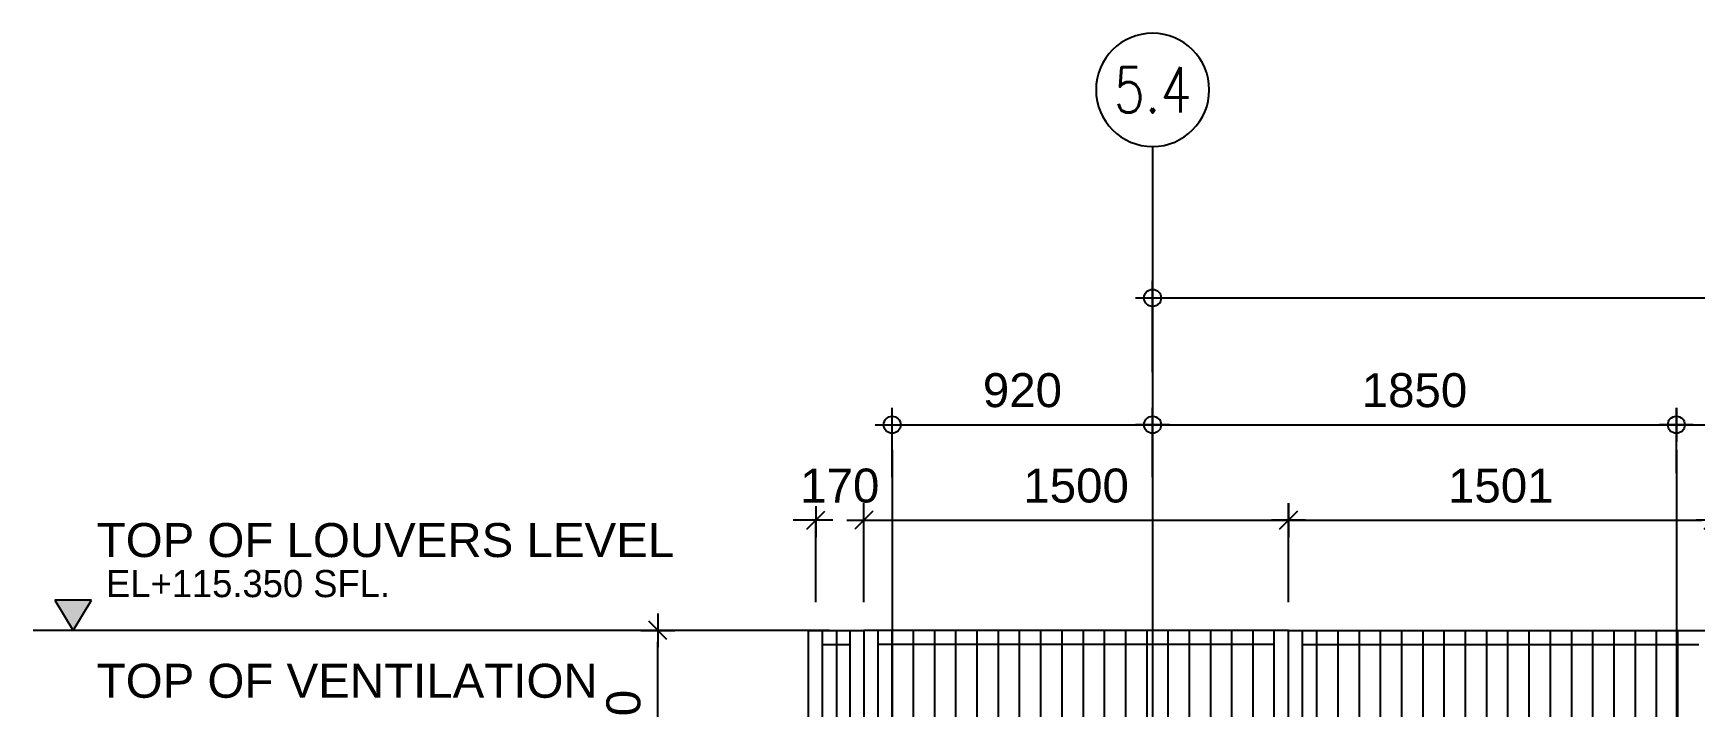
# Model space of a CAD drawing. Header units: millimetres. Extents: x 663313 to 1226001, y 1431724 to 1620898.
# Drawn here: x 1031948 to 1037817, y 1522685 to 1525064 of the extents above; entities that cross this region are included whole.
import ezdxf
from ezdxf.enums import TextEntityAlignment as Align

# ---------------------------------------------------------------- set-up
doc = ezdxf.new("R2010")
doc.units = ezdxf.units.MM
doc.linetypes.add('Grid Line', pattern=[22.225, 12.7, -3.175, 3.175, -3.175])
doc.layers.get('Defpoints').update_dxf_attribs({"color": 140})
doc.layers.add('000 - 0_HIDE_OBJ_FRAMING_DEF_SUB', color=1, linetype='Continuous', plot=False)
doc.layers.add('A-GENM', color=29, linetype='Continuous', lineweight=9)
doc.layers.add('DIM', color=1, linetype='Continuous')
doc.styles.add('ANGSANA', font='angsana.shx', dxfattribs={"width": 0.9})
doc.styles.add('Arial', font='arial.ttf')
doc.styles.add('CKST2', font='romans.shx', dxfattribs={"width": 0.8, "height": 4})
doc.dimstyles.new('Dim - 40 - Cen', dxfattribs={"dimscale": 0.04, "dimtxt": 3, "dimasz": 1, "dimexe": 0, "dimexo": 2.5, "dimgap": 1.5, "dimtad": 1, "dimdec": 0, "dimlfac": 1000, "dimzin": 1, "dimdsep": 46, "dimtxsty": 'Arial', "dimblk": 'CEN1', "dimcen": 0.09, "dimclrd": 1, "dimclre": 49, "dimclrt": 3, "dimadec": 0, "dimazin": 0, "dimtfac": 1, "dimtdec": 0, "dimtix": 1, "dimtofl": 0, "dimtmove": 2, "dimatfit": 3, "dimfxl": 1, "dimtfill": 1, "dimtfillclr": 256, "dimtolj": 1, "dimtzin": 0, "dimarcsym": 0})
doc.dimstyles.new('Dim - 40 - End', dxfattribs={"dimscale": 0.04, "dimtxt": 3, "dimasz": 1, "dimexe": 0, "dimexo": 2.5, "dimgap": 1.5, "dimtad": 1, "dimdec": 0, "dimlfac": 1000, "dimzin": 1, "dimdsep": 46, "dimtxsty": 'Arial', "dimblk": 'END', "dimcen": 0.09, "dimclrd": 1, "dimclre": 49, "dimclrt": 3, "dimadec": 0, "dimazin": 0, "dimtfac": 1, "dimtdec": 0, "dimtix": 1, "dimtofl": 0, "dimtmove": 2, "dimatfit": 3, "dimfxl": 1, "dimtfill": 1, "dimtfillclr": 256, "dimtolj": 1, "dimtzin": 0, "dimarcsym": 0})

# ---------------------------------------------------------------- blocks, each defined once
blk = doc.blocks.new('grid2')
at = {"layer": '000 - 0_HIDE_OBJ_FRAMING_DEF_SUB'}
blk.add_line((0, -4.87), (0, 0), dxfattribs=at)
blk.add_circle((0, -9.87), 5, dxfattribs=at)
at = {"layer": '000 - 0_HIDE_OBJ_FRAMING_DEF_SUB', "style": 'CKST2', "width": 0.8}
blk.add_attdef('00', text='', height=4, dxfattribs=at).set_placement((0, -9.87), align=Align.MIDDLE_CENTER)
blk = doc.blocks.new('GM_Louver Grill Vertical Z1 - Z Profile-20899003-ENT 4 ELE-2 sheet')
at = {"layer": '000 - 0_HIDE_OBJ_FRAMING_DEF_SUB'}
blk.add_line((-150989.205017, 106810), (-150989.205017, 115350), dxfattribs=at)
blk = doc.blocks.new('5')
at = {"layer": '000 - 0_HIDE_OBJ_FRAMING_DEF_SUB'}
for p, q in [((1839303.9, 106810), (1839303.9, 115350)), ((1839399.6, 115350), (1839399.6, 106810)), ((1839499.6, 115350), (1839499.6, 106810)), ((1840899.6, 106810), (1840899.6, 115350)), ((1840999.6, 106810), (1840999.6, 115350)), ((1839303.9, 115300), (1839399.6, 115300)), ((1840899.6, 115300), (1839499.6, 115300)), ((1840999.6, 115300), (1842399.6, 115300))]:
    blk.add_line(p, q, dxfattribs=at)
for points in [[(1839253.9, 115350), (1839449.6, 115350), (1839449.6, 106810), (1839253.9, 106810)], [(1840949.6, 115350), (1839449.6, 115350), (1839449.6, 106810), (1840949.6, 106810)], [(1840949.6, 115350), (1842449.6, 115350), (1842449.6, 106810), (1840949.6, 106810)]]:
    blk.add_lwpolyline(points, close=True, dxfattribs=at)
at = {"layer": 'A-GENM'}
for p in [(1990343.1, 0), (1990539.3, 0), (1990614.3, 0), (1990689.3, 0), (1990764.3, 0), (1990839.3, 0), (1990914.3, 0), (1990989.3, 0), (1991064.3, 0), (1991139.3, 0), (1991214.3, 0), (1991289.3, 0), (1991364.3, 0), (1991439.3, 0), (1991514.3, 0), (1991589.3, 0), (1991664.3, 0), (1991739.3, 0), (1991814.3, 0), (1992039.3, 0), (1992114.3, 0), (1992189.3, 0), (1992264.3, 0), (1992339.3, 0), (1992414.3, 0), (1992489.3, 0), (1992564.3, 0), (1992639.3, 0), (1992714.3, 0), (1992789.3, 0), (1992864.3, 0), (1992939.3, 0), (1993014.3, 0), (1993089.3, 0), (1993164.3, 0), (1993239.3, 0), (1993314.3, 0)]:
    blk.add_blockref('GM_Louver Grill Vertical Z1 - Z Profile-20899003-ENT 4 ELE-2 sheet', p, dxfattribs=at)
blk = doc.blocks.new('END')
at = {"color": 1}
for p, q in [((0, 1.5), (0, -1.5)), ((1.5, 0), (-1.5, 0))]:
    blk.add_line(p, q, dxfattribs=at)
at = {"color": 3}
blk.add_line((-0.8, -0.8), (0.8, 0.8), dxfattribs=at)
blk = doc.blocks.new('*D5078')
at = {"layer": '000 - 0_HIDE_OBJ_FRAMING_DEF_SUB', "color": 49, "lineweight": -2, "transparency": 16777216}
for p, q in [((2.343, 9), (2.2067, 9)), ((2.4403, 8.3), (2.2067, 8.3))]:
    blk.add_line(p, q, dxfattribs=at)
at = {"layer": '000 - 0_HIDE_OBJ_FRAMING_DEF_SUB', "color": 1, "lineweight": -2, "transparency": 16777216}
blk.add_line((2.2067, 8.34), (2.2067, 8.96), dxfattribs=at)
at = {"layer": 'Defpoints', "color": 0, "transparency": 16777216}
for p in [(2.2067, 9), (2.443, 9), (2.5403, 8.3)]:
    blk.add_point(p, dxfattribs=at)
at = {"layer": '000 - 0_HIDE_OBJ_FRAMING_DEF_SUB', "color": 1, "lineweight": -2, "transparency": 16777216, "xscale": 0.04, "yscale": 0.04, "zscale": 0.04}
for p, rotation in [((2.2067, 9), 90), ((2.2067, 8.3), 270)]:
    blk.add_blockref('END', p, dxfattribs=dict(at, rotation=rotation))
at = {"layer": '000 - 0_HIDE_OBJ_FRAMING_DEF_SUB', "color": 3, "transparency": 16777216, "insert": (2.0854, 8.65), "char_height": 0.12, "attachment_point": 5, "rotation": 90, "style": 'Arial', "bg_fill": 3, "box_fill_scale": 1.1, "bg_fill_color": 256, "bg_fill_true_color": 13158600, "bg_fill_transparency": 0}
blk.add_mtext('\\A1;700', dxfattribs=at)
blk = doc.blocks.new('LEV-SEC')
at = {"layer": '000 - 0_HIDE_OBJ_FRAMING_DEF_SUB'}
blk.add_hatch(color=256, dxfattribs=at).paths.add_polyline_path([(-1.62, 2.67), (0, 0), (1.62, 2.67)])
for p, q in [((-1.62, 2.67), (0, 0)), ((1.62, 2.67), (-1.62, 2.67)), ((0, 0), (1.62, 2.67)), ((1.62, 0), (-1.62, 0))]:
    blk.add_line(p, q, dxfattribs=at)
at = {"layer": '000 - 0_HIDE_OBJ_FRAMING_DEF_SUB', "style": 'ANGSANA'}
blk.add_attdef('ELEVATION', text='', height=2.4, dxfattribs=at).set_placement((2.91, 2.21), align=Align.BOTTOM_LEFT)
blk = doc.blocks.new('CEN1')
at = {"color": 1}
for p, q in [((0, 1.5), (0, -1.5)), ((1.5, 0), (-1.5, 0))]:
    blk.add_line(p, q, dxfattribs=at)
at = {"color": 3}
blk.add_circle((0, 0), 0.75, dxfattribs=at)
blk = doc.blocks.new('*D5082')
at = {"layer": '000 - 0_HIDE_OBJ_FRAMING_DEF_SUB', "color": 49, "lineweight": -2, "transparency": 16777216}
for p, q in [((3.9543, 9.9124), (3.9543, 10.174)), ((15.0543, 9.9124), (15.0543, 10.174))]:
    blk.add_line(p, q, dxfattribs=at)
at = {"layer": '000 - 0_HIDE_OBJ_FRAMING_DEF_SUB', "color": 1, "lineweight": -2, "transparency": 16777216}
blk.add_line((3.9943, 10.174), (15.0143, 10.174), dxfattribs=at)
at = {"layer": 'Defpoints', "color": 0, "transparency": 16777216}
for p in [(15.0543, 10.174), (3.9543, 9.8124), (15.0543, 9.8124)]:
    blk.add_point(p, dxfattribs=at)
at = {"layer": '000 - 0_HIDE_OBJ_FRAMING_DEF_SUB', "color": 1, "lineweight": -2, "transparency": 16777216, "xscale": 0.04, "yscale": 0.04, "zscale": 0.04, "rotation": 180}
blk.add_blockref('CEN1', (3.9543, 10.174), dxfattribs=at)
at = {"layer": '000 - 0_HIDE_OBJ_FRAMING_DEF_SUB', "color": 1, "lineweight": -2, "transparency": 16777216, "xscale": 0.04, "yscale": 0.04, "zscale": 0.04}
blk.add_blockref('CEN1', (15.0543, 10.174), dxfattribs=at)
at = {"layer": '000 - 0_HIDE_OBJ_FRAMING_DEF_SUB', "color": 3, "transparency": 16777216, "insert": (9.5043, 10.2952), "char_height": 0.12, "attachment_point": 5, "style": 'Arial', "bg_fill": 3, "box_fill_scale": 1.1, "bg_fill_color": 256, "bg_fill_true_color": 13158600, "bg_fill_transparency": 0}
blk.add_mtext('\\A1;11100', dxfattribs=at)
blk = doc.blocks.new('*D5084')
at = {"layer": '000 - 0_HIDE_OBJ_FRAMING_DEF_SUB', "color": 49, "lineweight": -2, "transparency": 16777216}
for p, q in [((3.0343, 9.5415), (3.0343, 9.7262)), ((3.9543, 9.5415), (3.9543, 9.7262))]:
    blk.add_line(p, q, dxfattribs=at)
at = {"layer": '000 - 0_HIDE_OBJ_FRAMING_DEF_SUB', "color": 1, "lineweight": -2, "transparency": 16777216}
blk.add_line((3.0743, 9.7262), (3.9143, 9.7262), dxfattribs=at)
at = {"layer": 'Defpoints', "color": 0, "transparency": 16777216}
for p in [(3.9543, 9.7262), (3.0343, 9.4415), (3.9543, 9.4415)]:
    blk.add_point(p, dxfattribs=at)
at = {"layer": '000 - 0_HIDE_OBJ_FRAMING_DEF_SUB', "color": 1, "lineweight": -2, "transparency": 16777216, "xscale": 0.04, "yscale": 0.04, "zscale": 0.04, "rotation": 180}
blk.add_blockref('CEN1', (3.0343, 9.7262), dxfattribs=at)
at = {"layer": '000 - 0_HIDE_OBJ_FRAMING_DEF_SUB', "color": 1, "lineweight": -2, "transparency": 16777216, "xscale": 0.04, "yscale": 0.04, "zscale": 0.04}
blk.add_blockref('CEN1', (3.9543, 9.7262), dxfattribs=at)
at = {"layer": '000 - 0_HIDE_OBJ_FRAMING_DEF_SUB', "color": 3, "transparency": 16777216, "insert": (3.4943, 9.8475), "char_height": 0.12, "attachment_point": 5, "style": 'Arial', "bg_fill": 3, "box_fill_scale": 1.1, "bg_fill_color": 256, "bg_fill_true_color": 13158600, "bg_fill_transparency": 0}
blk.add_mtext('\\A1;920', dxfattribs=at)
blk = doc.blocks.new('*D5085')
at = {"layer": '000 - 0_HIDE_OBJ_FRAMING_DEF_SUB', "color": 49, "lineweight": -2, "transparency": 16777216}
for p, q in [((3.9543, 9.5415), (3.9543, 9.7262)), ((5.8043, 9.5547), (5.8043, 9.7262))]:
    blk.add_line(p, q, dxfattribs=at)
at = {"layer": '000 - 0_HIDE_OBJ_FRAMING_DEF_SUB', "color": 1, "lineweight": -2, "transparency": 16777216}
blk.add_line((3.9943, 9.7262), (5.7643, 9.7262), dxfattribs=at)
at = {"layer": 'Defpoints', "color": 0, "transparency": 16777216}
for p in [(5.8043, 9.7262), (5.8043, 9.4547), (3.9543, 9.4415)]:
    blk.add_point(p, dxfattribs=at)
at = {"layer": '000 - 0_HIDE_OBJ_FRAMING_DEF_SUB', "color": 1, "lineweight": -2, "transparency": 16777216, "xscale": 0.04, "yscale": 0.04, "zscale": 0.04, "rotation": 180}
blk.add_blockref('CEN1', (3.9543, 9.7262), dxfattribs=at)
at = {"layer": '000 - 0_HIDE_OBJ_FRAMING_DEF_SUB', "color": 1, "lineweight": -2, "transparency": 16777216, "xscale": 0.04, "yscale": 0.04, "zscale": 0.04}
blk.add_blockref('CEN1', (5.8043, 9.7262), dxfattribs=at)
at = {"layer": '000 - 0_HIDE_OBJ_FRAMING_DEF_SUB', "color": 3, "transparency": 16777216, "insert": (4.8793, 9.8475), "char_height": 0.12, "attachment_point": 5, "style": 'Arial', "bg_fill": 3, "box_fill_scale": 1.1, "bg_fill_color": 256, "bg_fill_true_color": 13158600, "bg_fill_transparency": 0}
blk.add_mtext('\\A1;1850', dxfattribs=at)
blk = doc.blocks.new('*D5086')
at = {"layer": '000 - 0_HIDE_OBJ_FRAMING_DEF_SUB', "color": 49, "lineweight": -2, "transparency": 16777216}
for p, q in [((5.8043, 9.5547), (5.8043, 9.7262)), ((8.5543, 9.5598), (8.5543, 9.7262))]:
    blk.add_line(p, q, dxfattribs=at)
at = {"layer": '000 - 0_HIDE_OBJ_FRAMING_DEF_SUB', "color": 1, "lineweight": -2, "transparency": 16777216}
blk.add_line((5.8443, 9.7262), (8.5143, 9.7262), dxfattribs=at)
at = {"layer": 'Defpoints', "color": 0, "transparency": 16777216}
for p in [(8.5543, 9.7262), (5.8043, 9.4547), (8.5543, 9.4598)]:
    blk.add_point(p, dxfattribs=at)
at = {"layer": '000 - 0_HIDE_OBJ_FRAMING_DEF_SUB', "color": 1, "lineweight": -2, "transparency": 16777216, "xscale": 0.04, "yscale": 0.04, "zscale": 0.04, "rotation": 180}
blk.add_blockref('CEN1', (5.8043, 9.7262), dxfattribs=at)
at = {"layer": '000 - 0_HIDE_OBJ_FRAMING_DEF_SUB', "color": 1, "lineweight": -2, "transparency": 16777216, "xscale": 0.04, "yscale": 0.04, "zscale": 0.04}
blk.add_blockref('CEN1', (8.5543, 9.7262), dxfattribs=at)
at = {"layer": '000 - 0_HIDE_OBJ_FRAMING_DEF_SUB', "color": 3, "transparency": 16777216, "insert": (7.1793, 9.8475), "char_height": 0.12, "attachment_point": 5, "style": 'Arial', "bg_fill": 3, "box_fill_scale": 1.1, "bg_fill_color": 256, "bg_fill_true_color": 13158600, "bg_fill_transparency": 0}
blk.add_mtext('\\A1;2750', dxfattribs=at)
blk = doc.blocks.new('*D5109')
at = {"layer": '000 - 0_HIDE_OBJ_FRAMING_DEF_SUB', "color": 1, "lineweight": -2, "transparency": 16777216}
for p, q in [((2.7243, 9.3893), (2.6843, 9.3893)), ((2.974, 9.3893), (3.014, 9.3893))]:
    blk.add_line(p, q, dxfattribs=at)
at = {"layer": '000 - 0_HIDE_OBJ_FRAMING_DEF_SUB', "color": 49, "lineweight": -2, "transparency": 16777216}
for p, q in [((2.7643, 9.1), (2.7643, 9.3893)), ((2.934, 9.1), (2.934, 9.3893))]:
    blk.add_line(p, q, dxfattribs=at)
at = {"layer": 'Defpoints', "color": 0, "transparency": 16777216}
for p in [(2.934, 9.3893), (2.7643, 9), (2.934, 9)]:
    blk.add_point(p, dxfattribs=at)
at = {"layer": '000 - 0_HIDE_OBJ_FRAMING_DEF_SUB', "color": 1, "lineweight": -2, "transparency": 16777216, "xscale": 0.04, "yscale": 0.04, "zscale": 0.04}
blk.add_blockref('END', (2.7643, 9.3893), dxfattribs=at)
at = {"layer": '000 - 0_HIDE_OBJ_FRAMING_DEF_SUB', "color": 1, "lineweight": -2, "transparency": 16777216, "xscale": 0.04, "yscale": 0.04, "zscale": 0.04, "rotation": 180}
blk.add_blockref('END', (2.934, 9.3893), dxfattribs=at)
at = {"layer": '000 - 0_HIDE_OBJ_FRAMING_DEF_SUB', "color": 3, "transparency": 16777216, "insert": (2.8492, 9.5106), "char_height": 0.12, "attachment_point": 5, "style": 'Arial', "bg_fill": 3, "box_fill_scale": 1.1, "bg_fill_color": 256, "bg_fill_true_color": 13158600, "bg_fill_transparency": 0}
blk.add_mtext('\\A1;170', dxfattribs=at)
blk = doc.blocks.new('*D5110')
at = {"layer": '000 - 0_HIDE_OBJ_FRAMING_DEF_SUB', "color": 49, "lineweight": -2, "transparency": 16777216}
for p, q in [((2.934, 9.1), (2.934, 9.3893)), ((4.434, 9.1), (4.434, 9.3893))]:
    blk.add_line(p, q, dxfattribs=at)
at = {"layer": '000 - 0_HIDE_OBJ_FRAMING_DEF_SUB', "color": 1, "lineweight": -2, "transparency": 16777216}
blk.add_line((2.974, 9.3893), (4.394, 9.3893), dxfattribs=at)
at = {"layer": 'Defpoints', "color": 0, "transparency": 16777216}
for p in [(4.434, 9.3893), (2.934, 9), (4.434, 9)]:
    blk.add_point(p, dxfattribs=at)
at = {"layer": '000 - 0_HIDE_OBJ_FRAMING_DEF_SUB', "color": 1, "lineweight": -2, "transparency": 16777216, "xscale": 0.04, "yscale": 0.04, "zscale": 0.04, "rotation": 180}
blk.add_blockref('END', (2.934, 9.3893), dxfattribs=at)
at = {"layer": '000 - 0_HIDE_OBJ_FRAMING_DEF_SUB', "color": 1, "lineweight": -2, "transparency": 16777216, "xscale": 0.04, "yscale": 0.04, "zscale": 0.04}
blk.add_blockref('END', (4.434, 9.3893), dxfattribs=at)
at = {"layer": '000 - 0_HIDE_OBJ_FRAMING_DEF_SUB', "color": 3, "transparency": 16777216, "insert": (3.684, 9.5106), "char_height": 0.12, "attachment_point": 5, "style": 'Arial', "bg_fill": 3, "box_fill_scale": 1.1, "bg_fill_color": 256, "bg_fill_true_color": 13158600, "bg_fill_transparency": 0}
blk.add_mtext('\\A1;1500', dxfattribs=at)
blk = doc.blocks.new('*D5111')
at = {"layer": '000 - 0_HIDE_OBJ_FRAMING_DEF_SUB', "color": 49, "lineweight": -2, "transparency": 16777216}
for p, q in [((4.434, 9.1), (4.434, 9.3893)), ((5.9345, 9.1), (5.9345, 9.3893))]:
    blk.add_line(p, q, dxfattribs=at)
at = {"layer": '000 - 0_HIDE_OBJ_FRAMING_DEF_SUB', "color": 1, "lineweight": -2, "transparency": 16777216}
blk.add_line((4.474, 9.3893), (5.8945, 9.3893), dxfattribs=at)
at = {"layer": 'Defpoints', "color": 0, "transparency": 16777216}
for p in [(5.9345, 9.3893), (4.434, 9), (5.9345, 9)]:
    blk.add_point(p, dxfattribs=at)
at = {"layer": '000 - 0_HIDE_OBJ_FRAMING_DEF_SUB', "color": 1, "lineweight": -2, "transparency": 16777216, "xscale": 0.04, "yscale": 0.04, "zscale": 0.04, "rotation": 180}
blk.add_blockref('END', (4.434, 9.3893), dxfattribs=at)
at = {"layer": '000 - 0_HIDE_OBJ_FRAMING_DEF_SUB', "color": 1, "lineweight": -2, "transparency": 16777216, "xscale": 0.04, "yscale": 0.04, "zscale": 0.04}
blk.add_blockref('END', (5.9345, 9.3893), dxfattribs=at)
at = {"layer": '000 - 0_HIDE_OBJ_FRAMING_DEF_SUB', "color": 3, "transparency": 16777216, "insert": (5.1843, 9.5106), "char_height": 0.12, "attachment_point": 5, "style": 'Arial', "bg_fill": 3, "box_fill_scale": 1.1, "bg_fill_color": 256, "bg_fill_true_color": 13158600, "bg_fill_transparency": 0}
blk.add_mtext('\\A1;1501', dxfattribs=at)
blk = doc.blocks.new('A$Cc1931124')
at = {"layer": '000 - 0_HIDE_OBJ_FRAMING_DEF_SUB', "linetype": 'Grid Line'}
blk.add_line((3.9543, 10.5808), (3.9543, -2.1514), dxfattribs=at)
at = {"layer": '000 - 0_HIDE_OBJ_FRAMING_DEF_SUB', "color": 251, "linetype": 'Grid Line'}
for p, q in [((3.0343, 9.6361), (3.0343, -1.8694)), ((5.8043, 9.6361), (5.8043, -1.8694))]:
    blk.add_line(p, q, dxfattribs=at)
ref = blk.add_blockref('grid2', (3.9543, 10.5142), dxfattribs=dict(xscale=-0.04, yscale=0.04, zscale=0.04, rotation=180))
ref.add_attrib('00', '5.4', dxfattribs={"layer": '000 - 0_HIDE_OBJ_FRAMING_DEF_SUB', "height": 0.16, "style": 'CKST2', "width": 0.8}).set_placement((3.9543, 10.909), align=Align.MIDDLE_CENTER)
at = {"layer": '000 - 0_HIDE_OBJ_FRAMING_DEF_SUB', "xscale": 0.001, "yscale": 0.001, "zscale": 0.001}
blk.add_blockref('5', (-1836.5155, -106.35), dxfattribs=at)
at = {"layer": 'DIM', "xscale": 0.04, "yscale": 0.04, "zscale": 0.04}
blk.add_blockref('LEV-SEC', (0.141, 9), dxfattribs=at).add_auto_attribs({'ELEVATION': 'EL+115.350 SFL.'})
at = {"layer": '000 - 0_HIDE_OBJ_FRAMING_DEF_SUB', "color": 3, "style": 'Arial'}
for s, p in [('TOP OF LOUVERS LEVEL', (0.2244, 9.2589)), ('TOP OF VENTILATION ', (0.2244, 8.7619))]:
    blk.add_text(s, height=0.12, dxfattribs=at).set_placement(p)
at = {"layer": '000 - 0_HIDE_OBJ_FRAMING_DEF_SUB', "color": 1}
dim = blk.add_linear_dim(base=(15.0543, 10.174), p1=(3.9543, 9.8124), p2=(15.0543, 9.8124), dimstyle='Dim - 40 - Cen', dxfattribs=at)
dim.commit()
dim.dimension.update_dxf_attribs({"geometry": '*D5082', "text_midpoint": (9.5043, 10.2952)})
dim = blk.add_linear_dim(base=(2.2067, 9), p1=(2.5403, 8.3), p2=(2.443, 9), angle=90, dimstyle='Dim - 40 - End', dxfattribs=at)
dim.commit()
dim.dimension.update_dxf_attribs({"geometry": '*D5078', "text_midpoint": (2.0854, 8.65)})
at = {"layer": '000 - 0_HIDE_OBJ_FRAMING_DEF_SUB', "linetype": 'Grid Line', "ltscale": 0.6}
blk.add_line((2.8113, 9), (0, 9), dxfattribs=at)
at = {"layer": '000 - 0_HIDE_OBJ_FRAMING_DEF_SUB', "color": 1}
dim = blk.add_linear_dim(base=(3.9543, 9.7262), p1=(3.0343, 9.4415), p2=(3.9543, 9.4415), dimstyle='Dim - 40 - Cen', dxfattribs=at)
dim.commit()
dim.dimension.update_dxf_attribs({"geometry": '*D5084', "text_midpoint": (3.4943, 9.8475)})
for base, p1, p2, dimstyle, picture, middle in [((5.8043, 9.7262), (3.9543, 9.4415), (5.8043, 9.4547), 'Dim - 40 - Cen', '*D5085', (4.8793, 9.8475)), ((2.934, 9.3893), (2.7643, 9), (2.934, 9), 'Dim - 40 - End', '*D5109', (2.8492, 9.5106))]:
    dim = blk.add_linear_dim(base=base, p1=p1, p2=p2, dimstyle=dimstyle, dxfattribs=at)
    dim.commit()
    dim.dimension.update_dxf_attribs({"geometry": picture, "text_midpoint": middle})
for base, p1, p2, dimstyle, picture, middle in [((8.5543, 9.7262), (5.8043, 9.4547), (8.5543, 9.4598), 'Dim - 40 - Cen', '*D5086', (7.1793, 9.8475)), ((4.434, 9.3893), (2.934, 9), (4.434, 9), 'Dim - 40 - End', '*D5110', (3.684, 9.5106))]:
    dim = blk.add_linear_dim(base=base, p1=p1, p2=p2, dimstyle=dimstyle, dxfattribs=at)
    dim.commit()
    dim.dimension.update_dxf_attribs({"geometry": picture, "text_midpoint": middle})
dim = blk.add_linear_dim(base=(5.93454, 9.38935), p1=(4.43402, 9), p2=(5.93454, 9), dimstyle='Dim - 40 - End', dxfattribs=at)
dim.commit()
dim.dimension.update_dxf_attribs({"geometry": '*D5111', "text_midpoint": (5.18428, 9.51062)})

msp = doc.modelspace()

# ---------------------------------------------------------------- block references
at = {"color": 1, "xscale": 1000, "yscale": 1000, "zscale": 1000}
msp.add_blockref('A$Cc1931124', (1031947.568, 1513955.0011), dxfattribs=at)

doc.saveas('drawing.dxf')
